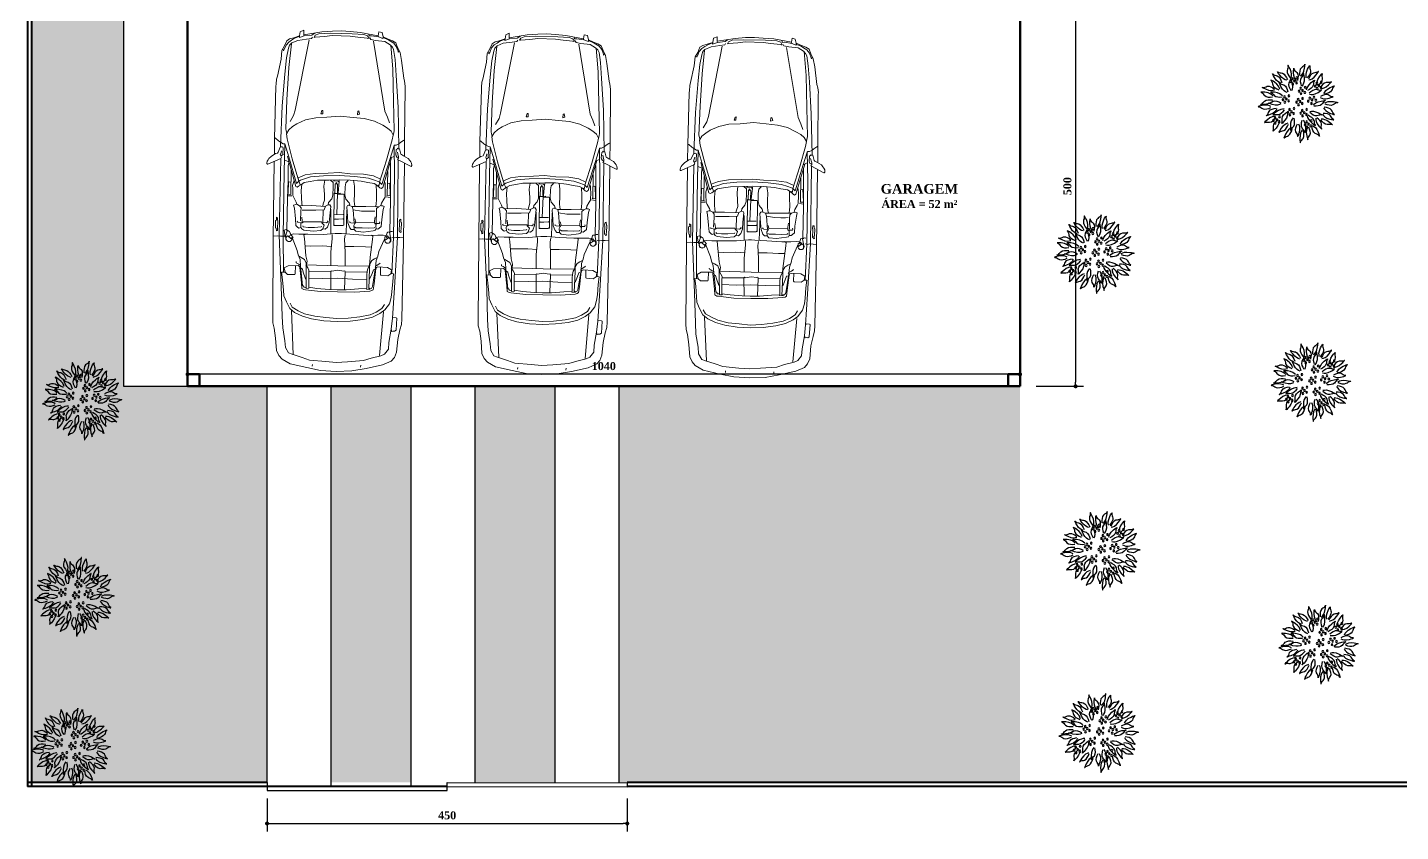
# Model space of a CAD drawing. Header units: millimetres. Extents: x 14929 to 124997, y 1647 to 25134.
# Drawn here: x 14929 to 16644, y 19278 to 20283 of the extents above; entities that cross this region are included whole.
import ezdxf

# ---------------------------------------------------------------- set-up
doc = ezdxf.new("R2010")
doc.units = ezdxf.units.MM
doc.layers.add('ACESSORIOS', color=2, linetype='Continuous')
doc.layers.add('paisajismo', color=7, linetype='Continuous')
for name, color, linetype, lineweight in [('Parede Baixa', 5, 'Continuous', 50), ('Parede Corte', 4, 'Continuous', 40), ('Pilares Sub-solo', 7, 'Continuous', 70), ('Vaga', 184, 'Continuous', 13)]:
    doc.layers.add(name, color=color, linetype=linetype, lineweight=lineweight)
doc.styles.add('Valéria', font='romantic.ttf', dxfattribs={"height": 10})
doc.dimstyles.new('Cota - 50', dxfattribs={"dimtxt": 10, "dimasz": 5, "dimexe": 10, "dimexo": 20, "dimgap": 5, "dimtad": 1, "dimtxsty": 'Valéria', "dimblk": 'DOT', "dimcen": 0, "dimclrd": 12, "dimclre": 12, "dimclrt": 2, "dimazin": 2, "dimtfac": 1, "dimtix": 1, "dimtmove": 0, "dimatfit": 3, "dimldrblk": 'DOT', "dimfxl": 1, "dimarcsym": 0})

# ---------------------------------------------------------------- blocks, each defined once
blk = doc.blocks.new('Audi A4 Cab dessus')
at = {"color": 0, "linetype": 'Continuous', "flags": 128}
for points in [[(0.841, -0.23), (0.842, 0.771), (0.838, 1.78), (0.834, 1.852), (0.816, 1.92), (0.797, 2.047), (0.784, 2.205), (0.752, 2.269), (0.711, 2.317), (0.607, 2.377), (0.39, 2.422), (0.213, 2.456), (0.012, 2.468), (-0.19, 2.459), (-0.372, 2.425), (-0.585, 2.376), (-0.696, 2.325), (-0.735, 2.278), (-0.761, 2.212), (-0.776, 2.047), (-0.802, 1.924), (-0.82, 1.853), (-0.824, 1.786), (-0.834, 0.774), (-0.835, -0.226)], [(0.758, -0.267), (0.767, 0.722), (0.732, 1.379), (0.716, 1.77), (0.708, 1.914), (0.678, 2.081), (0.67, 2.167), (0.629, 2.237), (0.581, 2.253), (0.454, 2.293), (0.357, 2.326), (0.148, 2.343), (0.014, 2.352), (-0.13, 2.343), (-0.338, 2.324), (-0.438, 2.291), (-0.561, 2.258), (-0.607, 2.238), (-0.656, 2.174), (-0.662, 2.085), (-0.69, 1.917)], [(-0.302, 2.385), (-0.301, 2.407)], [(0.32, 2.382), (0.322, 2.404)], [(-0.588, 1.695), (-0.545, 2.256)], [(0.599, 1.687), (0.567, 2.258)], [(-0.704, 1.774), (-0.724, 1.381), (-0.756, 0.729), (-0.756, -0.266), (-0.747, -0.271), (-0.758, -0.288), (-0.759, -0.311), (-0.755, -0.324), (-0.744, -0.365)], [(-0.678, 1.199), (-0.713, 1.201), (-0.702, 1.299), (-0.694, 1.433), (-0.685, 1.508), (-0.662, 1.588), (-0.603, 1.669), (-0.542, 1.714), (-0.445, 1.762), (-0.322, 1.795), (-0.159, 1.816), (0.007, 1.823), (0.177, 1.817), (0.337, 1.794), (0.456, 1.759), (0.556, 1.713), (0.62, 1.664), (0.664, 1.58), (0.7, 1.502), (0.704, 1.43), (0.718, 1.295), (0.73, 1.195), (0.685, 1.198), (0.699, 1.143), (0.648, 1.115), (0.518, 1.11), (0.501, 1.12), (0.497, 1.134), (0.474, 1.332), (0.469, 1.404), (0.443, 1.419), (0.421, 1.421), (0.225, 1.442), (0.006, 1.443), (-0.214, 1.443), (-0.407, 1.428), (-0.435, 1.421), (-0.453, 1.409), (-0.463, 1.333), (-0.484, 1.137), (-0.494, 1.12), (-0.508, 1.116), (-0.633, 1.12), (-0.685, 1.15), (-0.677, 1.203), (-0.64, 1.228), (-0.55, 1.222), (-0.542, 1.217), (-0.544, 1.114)], [(0.616, 1.597), (0.588, 1.648), (0.51, 1.693), (0.427, 1.73), (0.295, 1.76), (0.152, 1.774), (0.01, 1.787), (-0.134, 1.778), (-0.283, 1.761), (-0.415, 1.733), (-0.494, 1.698), (-0.568, 1.649), (-0.598, 1.597)], [(0.379, 1.388), (0.272, 1.403), (0.116, 1.413), (0.013, 1.415), (-0.104, 1.414), (-0.261, 1.401), (-0.369, 1.394), (-0.367, 1.22), (-0.37, 1.175), (-0.381, 1.135), (-0.397, 1.106), (-0.404, 1.056), (-0.408, 0.989), (-0.436, 0.762), (-0.439, 0.718), (-0.421, 0.708)], [(-0.369, 1.394), (-0.364, 1.403), (-0.409, 1.406), (-0.405, 1.392), (-0.428, 1.394), (-0.438, 1.376), (-0.443, 1.368), (-0.48, 1.124), (-0.486, 1.034), (-0.508, 0.977), (-0.52, 0.916), (-0.589, 0.759)], [(-0.497, 0.995), (-0.465, 1.011), (-0.428, 1.035), (-0.403, 1.078), (-0.403, 1.137), (-0.395, 1.405)], [(-0.404, 1.276), (-0.409, 1.267), (-0.435, 1.201), (-0.452, 1.153), (-0.465, 1.15)], [(0.411, 1.404), (0.375, 1.401), (0.379, 1.388), (0.381, 1.213), (0.378, 1.168), (0.394, 1.136), (0.419, 1.098), (0.007, 1.106), (-0.397, 1.106)], [(-0.368, 1.278), (-0.184, 1.275), (0.008, 1.268), (0.197, 1.274), (0.38, 1.271)], [(-0.081, 1.412), (-0.087, 1.184), (-0.083, 1.17), (-0.069, 1.174), (0.006, 1.165), (0.083, 1.178), (0.092, 1.173), (0.097, 1.181), (0.375, 1.182)], [(0.097, 1.181), (0.094, 1.415)], [(0.506, 0.99), (0.48, 1.005), (0.437, 1.03), (0.417, 1.076), (0.416, 1.134), (0.411, 1.404), (0.415, 1.39), (0.437, 1.388), (0.449, 1.37), (0.458, 1.365), (0.487, 1.116), (0.491, 1.103), (0.508, 1.093), (0.525, 1.083), (0.543, 1.073), (0.546, 1.059)], [(0.421, 1.282), (0.425, 1.268), (0.452, 1.195), (0.463, 1.154), (0.48, 1.144)], [(-0.691, 1.2), (-0.707, 0.735), (-0.709, -0.085), (-0.7, -0.449)], [(-0.538, 1.065), (-0.533, 1.073), (-0.514, 1.085), (-0.495, 1.098), (-0.482, 1.101), (-0.472, 1.119)], [(-0.087, 1.184), (-0.365, 1.184)], [(-0.085, 0.709), (-0.077, 0.762), (-0.085, 0.928), (-0.087, 1.045), (-0.087, 1.103)], [(0.085, 0.703), (0.084, 0.761), (0.099, 0.926), (0.097, 1.042), (0.096, 1.101)], [(0.434, 0.708), (0.448, 0.711), (0.442, 0.761), (0.42, 0.982), (0.402, 1.05), (0.409, 1.099)], [(0.487, 1.116), (0.495, 1.031), (0.518, 0.971), (0.533, 0.916), (0.598, 0.751)], [(0.685, 1.198), (0.655, 1.227), (0.561, 1.224), (0.556, 1.215), (0.554, 1.112)], [(0.707, 1.197), (0.714, 0.73), (0.711, -0.09), (0.706, -0.457)], [(-0.684, 0.733), (-0.715, 0.74), (-0.743, 0.732), (-0.787, 0.735), (-0.832, 0.738)], [(-0.594, 0.75), (-0.595, 0.728), (-0.609, 0.724), (-0.625, 0.676), (-0.63, 0.667), (-0.671, 0.656), (-0.693, 0.658)], [(-0.666, 0.665), (-0.652, 0.668), (-0.67, 0.755)], [(-0.592, 0.772), (-0.648, 0.735)], [(-0.64, 0.73), (-0.627, 0.712), (-0.617, 0.729)], [(-0.609, 0.724), (-0.617, 0.729), (-0.63, 0.748)], [(0.609, 0.71), (0.582, 0.703), (0.515, 0.707), (0.398, 0.705), (0.201, 0.704), (0.044, 0.692), (0.008, 0.69), (-0.037, 0.692), (-0.193, 0.702), (-0.385, 0.71), (-0.502, 0.708), (-0.574, 0.704), (-0.605, 0.71)], [(-0.594, 0.75), (-0.597, 0.764)], [(-0.08, 0.856), (-0.197, 0.855), (-0.345, 0.86), (-0.425, 0.86)], [(0.094, 0.859), (0.206, 0.852), (0.359, 0.856), (0.433, 0.855)], [(0.627, 0.7), (0.614, 0.719), (0.606, 0.724), (0.585, 0.747), (0.598, 0.751), (0.615, 0.762)], [(0.595, 0.757), (0.6, 0.766)], [(0.6, 0.773), (0.655, 0.729)], [(0.603, 0.771), (0.659, 0.727)], [(0.673, 0.661), (0.665, 0.666), (0.688, 0.745), (0.704, 0.655), (0.677, 0.647), (0.643, 0.668), (0.634, 0.673), (0.614, 0.719), (0.628, 0.722), (0.64, 0.742)], [(0.691, 0.732), (0.727, 0.734), (0.75, 0.732), (0.794, 0.73), (0.842, 0.735)], [(-0.655, -0.232), (-0.656, -0.174), (-0.657, 0.023), (-0.66, 0.257), (-0.657, 0.66)], [(-0.198, 0.555), (-0.182, 0.383), (-0.171, 0.342), (-0.346, 0.34), (-0.507, 0.341), (-0.54, 0.325), (-0.548, 0.33), (-0.562, 0.327), (-0.579, 0.337), (-0.568, 0.376), (-0.551, 0.505), (-0.545, 0.594), (-0.521, 0.615), (-0.503, 0.628), (-0.48, 0.626)], [(-0.522, 0.535), (-0.526, 0.548), (-0.521, 0.557), (-0.462, 0.558), (-0.459, 0.544), (-0.46, 0.522), (-0.468, 0.469)], [(-0.507, 0.341), (-0.484, 0.362), (-0.481, 0.407), (-0.481, 0.546)], [(-0.197, 0.635), (-0.218, 0.659), (-0.316, 0.67), (-0.443, 0.651), (-0.47, 0.644), (-0.48, 0.626), (-0.478, 0.59), (-0.48, 0.568), (-0.462, 0.558)], [(-0.459, 0.544), (-0.217, 0.542), (-0.207, 0.56), (-0.192, 0.586), (-0.197, 0.635), (-0.161, 0.638), (-0.141, 0.614), (-0.117, 0.554), (-0.109, 0.468), (-0.099, 0.347), (-0.109, 0.33), (-0.137, 0.322), (-0.129, 0.295), (-0.087, 0.247), (-0.073, 0.193), (-0.075, 0.09), (-0.083, 0.037), (-0.112, 0.007)], [(-0.204, 0.604), (-0.221, 0.614), (-0.302, 0.615), (-0.382, 0.616), (-0.454, 0.611), (-0.459, 0.603)], [(-0.217, 0.542), (-0.206, 0.501)], [(-0.207, 0.56), (-0.198, 0.555), (-0.153, 0.552), (-0.136, 0.542)], [(-0.136, 0.542), (-0.141, 0.533)], [(-0.095, 0.692), (-0.101, 0.383)], [(0.016, 0.187), (0.003, 0.184), (-0.056, 0.183), (-0.064, 0.188), (-0.066, 0.582), (-0.053, 0.586), (0.006, 0.587), (0.064, 0.587), (0.05, 0.584)], [(-0.059, 0.581), (-0.064, 0.572)], [(0.056, 0.176), (0.065, 0.171), (0.064, 0.587)], [(0.102, 0.693), (0.105, 0.379)], [(0.473, 0.396), (0.437, 0.394), (0.379, 0.393), (0.298, 0.393), (0.19, 0.387), (0.174, 0.339), (0.141, 0.323), (0.119, 0.324), (0.107, 0.343), (0.119, 0.463), (0.124, 0.552), (0.146, 0.609), (0.175, 0.639), (0.206, 0.632)], [(0.205, 0.552), (0.16, 0.555), (0.142, 0.542), (0.145, 0.529)], [(0.479, 0.485), (0.473, 0.535), (0.474, 0.557), (0.456, 0.545), (0.222, 0.542), (0.219, 0.555), (0.189, 0.584), (0.206, 0.632), (0.229, 0.653), (0.329, 0.665), (0.449, 0.653), (0.475, 0.638), (0.487, 0.619)], [(0.219, 0.555), (0.205, 0.552), (0.204, 0.39)], [(0.222, 0.6), (0.227, 0.609), (0.312, 0.617), (0.393, 0.616), (0.46, 0.612), (0.463, 0.598)], [(0.544, 0.32), (0.558, 0.323), (0.585, 0.331), (0.575, 0.372), (0.561, 0.507), (0.553, 0.593), (0.532, 0.616), (0.514, 0.626), (0.487, 0.619), (0.489, 0.583), (0.488, 0.561), (0.474, 0.557), (0.528, 0.549), (0.536, 0.544), (0.531, 0.536)], [(0.584, 0.011), (0.589, 0.039), (0.601, 0.079), (0.599, 0.115), (0.596, 0.209), (0.58, 0.241), (0.552, 0.292), (0.544, 0.32), (0.51, 0.34), (0.489, 0.364), (0.492, 0.408), (0.495, 0.533)], [(0.651, -0.225), (0.661, -0.176), (0.66, 0.021), (0.665, 0.249), (0.668, 0.652)], [(0.804, 0.666), (0.79, 0.663)], [(-0.182, 0.383), (-0.289, 0.399), (-0.369, 0.4), (-0.427, 0.399), (-0.463, 0.397)], [(-0.053, 0.505), (-0.067, 0.502), (0.005, 0.506), (0.063, 0.507)], [(-0.064, 0.498), (-0.05, 0.502)], [(-0.053, 0.447), (0.064, 0.449)], [(0.028, 0.446), (0.02, 0.174)], [(-0.621, -0.113), (-0.62, 0.187), (-0.615, 0.196), (-0.66, 0.198), (-0.656, 0.185), (-0.649, 0.035), (-0.645, 0.039), (-0.621, 0.035)], [(-0.605, 0.213), (-0.658, 0.221)], [(-0.54, 0.325), (-0.546, 0.294), (-0.576, 0.242), (-0.591, 0.216), (-0.593, 0.114), (-0.591, 0.078), (-0.589, 0.042), (-0.582, 0.014)], [(-0.476, 0.057), (-0.479, 0.151), (-0.482, 0.245), (-0.478, 0.312), (-0.471, 0.343)], [(-0.184, 0.003), (-0.197, 0.08), (-0.195, 0.183), (-0.194, 0.263), (-0.2, 0.313), (-0.207, 0.34)], [(-0.171, 0.342), (-0.123, 0.326)], [(0.01, 0.017), (0.015, 0.026), (0.001, 0.022), (0.015, 0.165), (0.011, 0.179), (-0.002, 0.175), (-0.016, 0.171)], [(0.113, 0.005), (0.078, 0.035), (0.078, 0.094), (0.08, 0.197), (0.096, 0.245), (0.135, 0.292), (0.141, 0.323)], [(0.175, 0.343), (0.357, 0.336), (0.51, 0.34)], [(0.189, 0.006), (0.198, 0.082), (0.191, 0.19), (0.187, 0.262), (0.203, 0.31), (0.21, 0.341)], [(0.483, 0.06), (0.489, 0.144), (0.486, 0.238), (0.481, 0.31), (0.474, 0.338)], [(0.609, 0.213), (0.665, 0.213)], [(0.624, -0.12), (0.625, 0.18), (0.622, 0.194), (0.663, 0.191), (0.658, 0.182), (0.656, 0.03), (0.65, 0.035), (0.625, 0.033)], [(-0.518, 0.024), (-0.548, 0.052), (-0.65, -0.282), (-0.7, -0.449), (-0.705, -0.457), (-0.728, -0.456), (-0.76, -0.472), (-0.784, -0.493), (-0.821, -0.517), (-0.835, -0.526)], [(-0.643, -1.743), (-0.673, -1.436), (-0.687, -1.023), (-0.699, -0.646), (-0.693, -0.615), (-0.687, -0.584), (-0.674, -0.522), (-0.604, -0.262), (-0.518, 0.024), (-0.53, -0.015), (-0.438, -0.058), (-0.309, -0.075), (-0.14, -0.081), (0.003, -0.094), (0.147, -0.085), (0.313, -0.078), (0.44, -0.059), (0.532, -0.02), (0.521, 0.021)], [(-0.687, -0.584), (-0.658, -0.635), (-0.612, -0.674), (-0.551, -0.709), (-0.442, -0.761), (-0.31, -0.792), (-0.167, -0.805), (-0.002, -0.82), (0.169, -0.804), (0.313, -0.795), (0.445, -0.767), (0.555, -0.716), (0.611, -0.679), (0.659, -0.637), (0.689, -0.586), (0.68, -0.522), (0.611, -0.263), (0.521, 0.021), (0.55, 0.051), (0.654, -0.288), (0.706, -0.457), (0.728, -0.458), (0.763, -0.478), (0.789, -0.493), (0.827, -0.527), (0.841, -0.535)], [(-0.668, -0.294), (-0.559, 0.093), (-0.54, 0.106), (-0.523, 0.096), (-0.485, 0.062), (-0.45, 0.042), (-0.366, 0.028), (-0.281, 0.013), (-0.139, 0), (0, 0), (0.13, 0.005), (0.283, 0.009), (0.374, 0.026), (0.451, 0.039), (0.488, 0.063), (0.525, 0.088), (0.544, 0.1), (0.561, 0.09), (0.671, -0.298)], [(0.507, 0.076), (0.504, 0.07), (0.502, 0.067), (0.521, 0.021), (0.502, 0.009), (0.461, -0.002), (0.374, -0.033), (0.203, -0.049), (0.001, -0.058), (-0.2, -0.046), (-0.374, -0.026), (-0.453, -0.003), (-0.501, 0.014), (-0.518, 0.024), (-0.515, 0.068), (-0.507, 0.063), (-0.5, 0.075)], [(-0.004, 0.014), (0.01, 0.017), (0.077, 0.013), (0.063, 0.009)], [(-0.93, -0.195), (-0.928, -0.224), (-0.916, -0.243), (-0.904, -0.261), (-0.883, -0.285), (-0.822, -0.32), (-0.796, -0.335), (-0.788, -0.34), (-0.77, -0.409), (-0.747, -0.41), (-0.729, -0.398), (-0.724, -0.331), (-0.728, -0.317), (-0.74, -0.298), (-0.754, -0.302)], [(-0.756, -0.266), (-0.916, -0.186)], [(-0.835, -0.313), (-0.835, -0.521), (-0.832, -1.193), (-0.834, -1.216), (-0.824, -1.279), (-0.814, -1.32), (-0.783, -1.546), (-0.763, -1.65), (-0.731, -1.715), (-0.708, -1.775), (-0.665, -1.8), (-0.608, -1.821), (-0.542, -1.848), (-0.528, -1.903), (-0.488, -1.914), (-0.48, -1.861), (-0.484, -1.847), (-0.48, -1.861), (-0.25, -1.902), (-0.116, -1.911), (-0.004, -1.918), (0.112, -1.916), (0.248, -1.902), (0.479, -1.863), (0.479, -1.921), (0.525, -1.902), (0.533, -1.848), (0.607, -1.822), (0.661, -1.807), (0.699, -1.783), (0.725, -1.717), (0.76, -1.657), (0.768, -1.545), (0.813, -1.328), (0.824, -1.289), (0.828, -1.222), (0.83, -1.199), (0.841, -0.523), (0.841, -0.32)], [(-0.701, -0.31), (-0.655, -0.29)], [(0.708, -0.247), (0.651, -0.225)], [(0.936, -0.205), (0.931, -0.229), (0.921, -0.246), (0.911, -0.264), (0.882, -0.293), (0.826, -0.33), (0.799, -0.337), (0.794, -0.346), (0.767, -0.411), (0.754, -0.415), (0.74, -0.419), (0.731, -0.414), (0.728, -0.4), (0.732, -0.333), (0.728, -0.319), (0.747, -0.307), (0.758, -0.304)], [(0.748, -0.365), (0.759, -0.326), (0.764, -0.317), (0.748, -0.285), (0.753, -0.276), (0.758, -0.267), (0.922, -0.193)], [(-0.761, -0.414), (-0.745, -0.943), (-0.717, -1.353), (-0.699, -1.56), (-0.68, -1.687), (-0.664, -1.719), (-0.634, -1.748), (-0.565, -1.788), (-0.445, -1.8), (-0.383, -1.813), (-0.371, -1.832)], [(0.762, -0.42), (0.747, -0.943), (0.717, -1.354), (0.699, -1.563), (0.673, -1.687), (0.662, -1.727), (0.633, -1.756), (0.555, -1.791), (0.442, -1.807), (0.379, -1.816), (0.368, -1.834)], [(0.638, -1.747), (0.667, -1.44), (0.688, -1.025), (0.698, -0.649), (0.691, -0.622), (0.684, -0.594)], [(-0.638, -0.74), (-0.611, -0.813), (-0.576, -0.891), (-0.418, -1.793)], [(0.643, -0.744), (0.598, -0.822), (0.58, -0.892), (0.411, -1.8)], [(-0.75, -1.669), (-0.74, -1.652), (-0.737, -1.665), (-0.714, -1.725), (-0.68, -1.767), (-0.637, -1.793), (-0.603, -1.813), (-0.546, -1.834), (-0.542, -1.848), (-0.541, -1.826), (-0.484, -1.847), (-0.393, -1.859), (-0.364, -1.858), (-0.357, -1.883)], [(0.742, -1.669), (0.738, -1.655), (0.728, -1.672), (0.707, -1.729), (0.673, -1.768), (0.635, -1.792), (0.598, -1.817), (0.538, -1.84), (0.533, -1.848), (0.535, -1.826), (0.475, -1.849)], [(-0.145, -1.882), (-0.293, -1.877), (-0.341, -1.861), (-0.361, -1.828), (-0.347, -1.825), (-0.335, -1.83), (-0.215, -1.842), (-0.117, -1.852), (0.112, -1.858), (0.211, -1.846), (0.332, -1.836), (0.346, -1.832), (0.331, -1.858), (0.285, -1.878), (0.141, -1.886), (-0.145, -1.882)], [(0.475, -1.849), (0.376, -1.861), (0.357, -1.873), (0.338, -1.885)]]:
    blk.add_lwpolyline(points, dxfattribs=at)
for points in [[(-0.698, 1.944), (-0.711, 1.94), (-0.734, 1.942), (-0.752, 1.929), (-0.762, 1.773), (-0.753, 1.768), (-0.709, 1.765), (-0.704, 1.774), (-0.69, 1.917)], [(-0.594, 0.75), (-0.589, 0.759)], [(-0.779, 0.65), (-0.788, 0.655), (-0.791, 0.668), (-0.805, 0.665), (-0.798, 0.637), (-0.803, 0.629), (-0.808, 0.539), (-0.8, 0.534), (-0.798, 0.498), (-0.784, 0.502), (-0.777, 0.533), (-0.781, 0.547)], [(0.79, 0.663), (0.804, 0.666), (0.806, 0.63), (0.815, 0.625), (0.818, 0.531), (0.804, 0.527), (0.806, 0.491), (0.789, 0.501), (0.79, 0.524), (0.787, 0.537), (0.789, 0.64)], [(0.05, 0.503), (0.063, 0.507)], [(0.056, 0.176), (0.02, 0.174), (0.024, 0.16), (0.022, 0.057), (0.052, 0.05)], [(0.034, 0.038), (0.042, 0.033), (0.044, 0.052), (0.03, 0.052)], [(-0.739, -0.415), (-0.747, -0.41)], [(-0.24, -0.89), (-0.251, -0.849), (-0.223, -0.842), (-0.226, -0.886)], [(0.235, -0.889), (0.247, -0.849), (0.224, -0.848), (0.222, -0.892)], [(0.479, -1.863), (0.475, -1.849)]]:
    blk.add_lwpolyline(points, close=True, dxfattribs=at)
for points in [[(-0.607, 0.8, 0.753554), (-0.67, 0.755)], [(-0.659, 0.792, 0.429634), (-0.648, 0.735)], [(-0.592, 0.772, 0.624869), (-0.659, 0.798)], [(0.667, 0.791, 0.624869), (0.6, 0.766)], [(0.677, 0.747, 0.753554), (0.615, 0.794)], [(0.661, 0.728, 0.429634), (0.672, 0.785)], [(-0.916, -0.186, 0.579223), (-0.93, -0.195)], [(0.936, -0.205, 0.612971), (0.922, -0.193)]]:
    blk.add_lwpolyline(points, format="xyb", dxfattribs=at)
blk = doc.blocks.new('_Dot')
at = {"color": 0, "linetype": 'ByBlock', "lineweight": -2}
blk.add_line((-0.5, 0), (-1, 0), dxfattribs=at)
at = {"color": 0, "linetype": 'ByBlock', "const_width": 0.5}
blk.add_lwpolyline([(-0.25, 0, 1), (0.25, 0, 1)], format="xyb", close=True, dxfattribs=at)
blk = doc.blocks.new('*D683')
at = {"color": 12, "lineweight": -2, "transparency": 16777216}
for p, q in [((15228, 19319.4), (15228, 19278.2)), ((15678, 19319.4), (15678, 19278.2)), ((15233, 19288.2), (15673, 19288.2))]:
    blk.add_line(p, q, dxfattribs=at)
at = {"layer": 'Defpoints', "color": 0, "transparency": 16777216}
for p in [(15228, 19339.4), (15678, 19339.4), (15678, 19288.2)]:
    blk.add_point(p, dxfattribs=at)
at = {"color": 12, "lineweight": -2, "transparency": 16777216, "xscale": 5, "yscale": 5, "zscale": 5, "rotation": 180}
blk.add_blockref('_Dot', (15228, 19288.2), dxfattribs=at)
at = {"color": 12, "lineweight": -2, "transparency": 16777216, "xscale": 5, "yscale": 5, "zscale": 5}
blk.add_blockref('_Dot', (15678, 19288.2), dxfattribs=at)
at = {"color": 2, "transparency": 16777216, "insert": (15453, 19298.4), "char_height": 10, "attachment_point": 5, "style": 'Valéria'}
blk.add_mtext('{\\fRomantic|b1|i0|c2|p2;450}', dxfattribs=at)
blk = doc.blocks.new('A$C375069E9')
at = {"layer": 'paisajismo', "color": 221}
for centre in [(0.523, 1.919), (0.533, 1.759), (0.603, 1.819), (0.653, 1.719), (0.663, 1.889), (0.713, 1.799), (1.034, 1.759), (1.175, 1.729), (1.295, 2.06), (1.305, 1.899), (1.375, 1.959), (1.426, 1.859), (1.436, 2.03), (1.486, 1.939), (0.693, 1.348), (0.753, 1.448), (0.814, 1.358), (0.884, 1.418), (0.934, 1.317), (1.044, 1.598), (1.115, 1.658), (1.115, 1.408), (1.165, 1.558), (1.195, 1.307), (1.225, 1.638), (1.255, 1.378), (1.305, 1.287), (1.546, 1.488), (1.556, 1.327), (1.626, 1.388), (1.677, 1.287), (1.687, 1.458), (1.737, 1.368), (0.834, 1.247), (0.984, 1.057), (0.994, 0.896), (1.064, 0.956), (1.115, 0.856), (1.125, 1.247), (1.125, 1.027), (1.175, 0.936), (1.245, 1.207), (1.386, 1.087), (1.396, 0.926), (1.466, 0.986), (1.516, 0.886), (1.526, 1.057), (1.576, 0.966), (0.844, 0.696), (0.854, 0.535), (0.924, 0.595), (0.974, 0.495), (0.984, 0.666), (1.034, 0.575), (1.847, 0.826), (1.857, 0.666), (1.927, 0.726), (1.978, 0.625), (1.988, 0.796), (2.038, 0.706)]:
    blk.add_circle(centre, 0.0284, dxfattribs=at)
at = {"layer": 'paisajismo', "color": 124}
for points in [[(0.664, 1.826), (0.579, 2.089), (0.495, 2.183), (0.497, 2.179), (0.495, 2.026), (0.632, 1.814)], [(0.912, 1.994), (0.683, 2.149), (0.616, 2.257), (0.62, 2.253), (0.767, 2.212), (0.932, 2.022)], [(0.998, 2.06), (0.956, 2.334), (0.888, 2.44), (0.889, 2.435), (0.863, 2.285), (0.965, 2.054)], [(1.176, 2.118), (1.049, 2.364), (1.042, 2.49), (1.043, 2.485), (1.153, 2.379), (1.207, 2.133)], [(1.122, 1.799), (1.058, 2.068), (1.082, 2.193), (1.082, 2.187), (1.163, 2.058), (1.156, 1.806)], [(1.308, 1.969), (1.401, 2.229), (1.391, 2.355), (1.391, 2.35), (1.296, 2.23), (1.275, 1.979)], [(1.475, 2.065), (1.512, 2.34), (1.578, 2.447), (1.577, 2.442), (1.606, 2.292), (1.509, 2.06)], [(1.614, 1.981), (1.84, 2.142), (1.904, 2.25), (1.9, 2.247), (1.754, 2.203), (1.593, 2.009)], [(1.798, 1.89), (2.008, 2.07), (2.062, 2.185), (2.059, 2.181), (1.917, 2.123), (1.775, 1.916)], [(0.438, 1.564), (0.237, 1.755), (0.118, 1.797), (0.122, 1.794), (0.194, 1.659), (0.415, 1.539)], [(0.543, 1.718), (0.292, 1.836), (0.209, 1.931), (0.213, 1.928), (0.366, 1.911), (0.558, 1.749)], [(0.988, 1.675), (0.841, 1.91), (0.737, 1.981), (0.74, 1.977), (0.775, 1.828), (0.959, 1.656)], [(1.453, 1.657), (1.451, 1.934), (1.501, 2.049), (1.5, 2.044), (1.55, 1.9), (1.487, 1.656)], [(1.602, 1.593), (1.803, 1.784), (1.851, 1.901), (1.848, 1.896), (1.709, 1.832), (1.578, 1.618)], [(1.836, 1.699), (2.004, 1.919), (2.114, 1.98), (2.111, 1.977), (2.062, 1.832), (1.862, 1.678)], [(2.005, 1.668), (2.28, 1.695), (2.39, 1.758), (2.385, 1.756), (2.236, 1.791), (2.001, 1.702)], [(0.405, 1.262), (0.131, 1.304), (0.009, 1.27), (0.015, 1.27), (0.151, 1.2), (0.401, 1.228)], [(0.553, 1.432), (0.276, 1.415), (0.158, 1.46), (0.163, 1.459), (0.305, 1.517), (0.551, 1.466)], [(0.773, 1.195), (0.528, 1.324), (0.402, 1.332), (0.407, 1.33), (0.513, 1.219), (0.758, 1.164)], [(0.896, 1.541), (0.624, 1.594), (0.52, 1.667), (0.525, 1.665), (0.677, 1.685), (0.903, 1.575)], [(1.751, 1.486), (2.002, 1.603), (2.129, 1.605), (2.124, 1.604), (2.013, 1.498), (1.765, 1.455)], [(1.8, 1.231), (2.076, 1.215), (2.195, 1.26), (2.189, 1.259), (2.047, 1.316), (1.801, 1.265)], [(2.053, 1.488), (2.306, 1.601), (2.432, 1.601), (2.427, 1.6), (2.315, 1.496), (2.066, 1.456)], [(2.055, 1.326), (2.31, 1.218), (2.436, 1.221), (2.431, 1.222), (2.317, 1.323), (2.067, 1.357)], [(0.447, 1.106), (0.23, 0.934), (0.107, 0.902), (0.112, 0.905), (0.195, 1.033), (0.426, 1.133)], [(0.483, 0.904), (0.251, 0.752), (0.126, 0.732), (0.131, 0.734), (0.226, 0.854), (0.465, 0.933)], [(0.883, 0.989), (0.609, 0.948), (0.503, 0.88), (0.508, 0.882), (0.658, 0.855), (0.889, 0.956)], [(0.969, 0.852), (0.812, 0.624), (0.705, 0.557), (0.708, 0.561), (0.75, 0.708), (0.941, 0.872)], [(1.585, 0.962), (1.685, 0.704), (1.775, 0.615), (1.772, 0.62), (1.766, 0.772), (1.617, 0.976)], [(1.701, 1.076), (1.958, 0.973), (2.046, 0.883), (2.041, 0.885), (1.889, 0.894), (1.687, 1.045)], [(1.928, 1.076), (2.139, 0.896), (2.26, 0.861), (2.255, 0.863), (2.177, 0.995), (1.949, 1.102)], [(2.115, 1.151), (2.39, 1.183), (2.511, 1.145), (2.506, 1.145), (2.367, 1.08), (2.118, 1.117)], [(0.524, 0.758), (0.266, 0.658), (0.177, 0.569), (0.181, 0.571), (0.334, 0.578), (0.537, 0.726)], [(0.698, 0.783), (0.595, 0.526), (0.504, 0.438), (0.507, 0.442), (0.516, 0.595), (0.667, 0.796)], [(0.798, 0.546), (0.619, 0.335), (0.583, 0.214), (0.585, 0.218), (0.717, 0.297), (0.825, 0.524)], [(0.953, 0.499), (0.985, 0.224), (0.947, 0.103), (0.948, 0.108), (0.882, 0.247), (0.919, 0.496)], [(1.098, 0.722), (1.022, 0.455), (1.04, 0.33), (1.041, 0.335), (1.128, 0.461), (1.131, 0.713)], [(1.244, 0.6), (1.226, 0.324), (1.271, 0.206), (1.27, 0.211), (1.328, 0.353), (1.278, 0.599)], [(1.416, 0.791), (1.501, 0.528), (1.488, 0.402), (1.487, 0.407), (1.396, 0.53), (1.383, 0.782)], [(1.466, 0.475), (1.657, 0.274), (1.699, 0.155), (1.696, 0.159), (1.561, 0.231), (1.441, 0.452)], [(1.582, 0.621), (1.799, 0.449), (1.858, 0.337), (1.854, 0.341), (1.71, 0.393), (1.56, 0.595)], [(1.856, 0.722), (1.956, 0.464), (2.046, 0.374), (2.043, 0.379), (2.037, 0.532), (1.888, 0.735)], [(1.972, 0.836), (2.229, 0.733), (2.317, 0.642), (2.312, 0.645), (2.16, 0.653), (1.958, 0.804)], [(1.128, 0.401), (1.199, 0.134), (1.18, 0.009), (1.179, 0.014), (1.094, 0.142), (1.095, 0.393)]]:
    blk.add_spline(points, degree=3, dxfattribs=at)
blk = doc.blocks.new('*D688')
at = {"color": 12, "lineweight": -2, "transparency": 16777216}
for p, q in [((15128.7, 19854.4), (15128.7, 19859.4)), ((16163.7, 19849.4), (15133.7, 19849.4)), ((16168.7, 19854.4), (16168.7, 19859.4))]:
    blk.add_line(p, q, dxfattribs=at)
at = {"layer": 'Defpoints', "color": 0, "transparency": 16777216}
for p in [(15128.7, 19849.4), (15128.7, 19834.4), (16168.7, 19834.4)]:
    blk.add_point(p, dxfattribs=at)
at = {"color": 12, "lineweight": -2, "transparency": 16777216, "xscale": 5, "yscale": 5, "zscale": 5, "rotation": 180}
blk.add_blockref('_Dot', (15128.7, 19849.4), dxfattribs=at)
at = {"color": 12, "lineweight": -2, "transparency": 16777216, "xscale": 5, "yscale": 5, "zscale": 5}
blk.add_blockref('_Dot', (16168.7, 19849.4), dxfattribs=at)
at = {"color": 2, "transparency": 16777216, "insert": (15648.7, 19859.6), "char_height": 10, "attachment_point": 5, "style": 'Valéria'}
blk.add_mtext('{\\fRomantic|b1|i0|c2|p2;1040}', dxfattribs=at)
blk = doc.blocks.new('*D689')
at = {"color": 12, "lineweight": -2, "transparency": 16777216}
for p, q in [((16188.7, 20334.4), (16248.1, 20334.4)), ((16238.1, 20329.4), (16238.1, 19839.4)), ((16188.7, 19834.4), (16248.1, 19834.4))]:
    blk.add_line(p, q, dxfattribs=at)
at = {"layer": 'Defpoints', "color": 0, "transparency": 16777216}
for p in [(16168.7, 20334.4), (16168.7, 19834.4), (16238.1, 19834.4)]:
    blk.add_point(p, dxfattribs=at)
at = {"color": 12, "lineweight": -2, "transparency": 16777216, "xscale": 5, "yscale": 5, "zscale": 5}
for p, rotation in [((16238.1, 20334.4), 90), ((16238.1, 19834.4), 270)]:
    blk.add_blockref('_Dot', p, dxfattribs=dict(at, rotation=rotation))
at = {"color": 2, "transparency": 16777216, "insert": (16227.9, 20084.4), "char_height": 10, "attachment_point": 5, "rotation": 90, "style": 'Valéria'}
blk.add_mtext('{\\fRomantic|b1|i0|c2|p2;500}', dxfattribs=at)

msp = doc.modelspace()

# ---------------------------------------------------------------- hatches: boundary and pattern name
h = msp.add_hatch()
h.set_pattern_fill('GRASS2', color=74, scale=15, pattern_type=2)
h.set_pattern_definition([(360, (-68561.579, 13252.384), (15, 15), [2.25, -0.45, 0.6, -0.45, 2.25, -9]), (360, (-68562.329, 13252.834), (15, 15), [1.5, -1.125, 2.25, -1.125, 1.5, -7.5]), (360, (-68557.079, 13258.834), (15, 15), [1.875, -0.75, 1.875, -10.5]), (360, (-68564.579, 13261.834), (15, 15), [0.75, -1.5, 0.75, -12]), (90, (-68563.079, 13261.834), (-15, 15), [1.35, -13.65]), (90, (-68558.579, 13252.834), (-15, 15), [1.5, -13.5]), (90, (-68554.829, 13258.834), (-15, 15), [1.5, -13.5]), (45, (-68556.629, 13252.684), (1e-14, 15), [1.5, -19.7132034]), (135, (-68560.529, 13252.684), (-15, 1e-14), [1.5, -19.7132034]), (63.434949, (-68557.079, 13252.759), (8e-10, 15), [1.5, -32.0410197]), (75.9637565, (-68557.8292, 13252.834), (5e-10, 15), [1.5, -60.3465844]), (75.9637565, (-68554.0792, 13258.834), (5e-10, 15), [1.2, -60.6465844]), (75.9637565, (-68562.7792, 13261.834), (5e-10, 15), [1.05, -60.7965844]), (104.0362435, (-68559.3292, 13252.834), (-5e-10, 15), [1.5, -60.3465844]), (104.0362435, (-68555.5792, 13258.834), (-5e-10, 15), [1.2, -60.6465844]), (104.0362435, (-68563.3792, 13261.834), (-5e-10, 15), [1.05, -60.7965844]), (116.565051, (-68560.079, 13252.759), (-6e-09, 15), [1.5, -32.041002])])
h.paths.add_polyline_path([(15665.417, 20087.38), (15671.283, 20089.152)])
h.paths.add_polyline_path([(14933.725, 25129.407), (14933.725, 19834.463), (15048.725, 19834.407), (15041.888, 25129.407)])
h = msp.add_hatch()
h.set_pattern_fill('GRASS2', color=74, scale=15, pattern_type=2)
h.set_pattern_definition([(360, (-68561.58, 12757.384), (15, 15), [2.25, -0.45, 0.6, -0.45, 2.25, -9]), (360, (-68562.33, 12757.834), (15, 15), [1.5, -1.125, 2.25, -1.125, 1.5, -7.5]), (360, (-68557.08, 12763.834), (15, 15), [1.875, -0.75, 1.875, -10.5]), (360, (-68564.58, 12766.834), (15, 15), [0.75, -1.5, 0.75, -12]), (90, (-68563.08, 12766.834), (-15, 15), [1.35, -13.65]), (90, (-68558.58, 12757.834), (-15, 15), [1.5, -13.5]), (90, (-68554.83, 12763.834), (-15, 15), [1.5, -13.5]), (45, (-68556.63, 12757.684), (1e-14, 15), [1.5, -19.7132034]), (135, (-68560.53, 12757.684), (-15, 1e-14), [1.5, -19.7132034]), (63.434949, (-68557.0795, 12757.759), (8e-10, 15), [1.5, -32.0410197]), (75.9637565, (-68557.8295, 12757.8342), (5e-10, 15), [1.5, -60.3465844]), (75.9637565, (-68554.0795, 12763.8342), (5e-10, 15), [1.2, -60.6465844]), (75.9637565, (-68562.7795, 12766.8342), (5e-10, 15), [1.05, -60.7965844]), (104.0362435, (-68559.3295, 12757.8342), (-5e-10, 15), [1.5, -60.3465844]), (104.0362435, (-68555.5795, 12763.8342), (-5e-10, 15), [1.2, -60.6465844]), (104.0362435, (-68563.3795, 12766.8342), (-5e-10, 15), [1.05, -60.7965844]), (116.565051, (-68560.0795, 12757.759), (-6e-09, 15), [1.5, -32.041002])])
h.paths.add_polyline_path([(15665.417, 19592.38), (15671.283, 19594.152)])
h.paths.add_polyline_path([(14933.725, 19834.407), (14933.725, 19339.463), (15128.725, 19339.407), (15128.725, 19834.407)])
h = msp.add_hatch()
h.set_pattern_fill('GRASS2', color=74, scale=15, pattern_type=2)
h.set_pattern_definition([(360, (-68366.58, 12757.384), (15, 15), [2.25, -0.45, 0.6, -0.45, 2.25, -9]), (360, (-68367.33, 12757.834), (15, 15), [1.5, -1.125, 2.25, -1.125, 1.5, -7.5]), (360, (-68362.08, 12763.834), (15, 15), [1.875, -0.75, 1.875, -10.5]), (360, (-68369.58, 12766.834), (15, 15), [0.75, -1.5, 0.75, -12]), (90, (-68368.08, 12766.834), (-15, 15), [1.35, -13.65]), (90, (-68363.58, 12757.834), (-15, 15), [1.5, -13.5]), (90, (-68359.83, 12763.834), (-15, 15), [1.5, -13.5]), (45, (-68361.629, 12757.684), (1e-14, 15), [1.5, -19.7132034]), (135, (-68365.529, 12757.684), (-15, 1e-14), [1.5, -19.7132034]), (63.434949, (-68362.079, 12757.759), (8e-10, 15), [1.5, -32.0410197]), (75.9637565, (-68362.8293, 12757.834), (5e-10, 15), [1.5, -60.3465844]), (75.9637565, (-68359.0793, 12763.834), (5e-10, 15), [1.2, -60.6465844]), (75.9637565, (-68367.7793, 12766.834), (5e-10, 15), [1.05, -60.7965844]), (104.0362435, (-68364.3293, 12757.834), (-5e-10, 15), [1.5, -60.3465844]), (104.0362435, (-68360.5793, 12763.834), (-5e-10, 15), [1.2, -60.6465844]), (104.0362435, (-68368.3793, 12766.834), (-5e-10, 15), [1.05, -60.7965844]), (116.565051, (-68365.079, 12757.759), (-6e-09, 15), [1.5, -32.041002])])
h.paths.add_polyline_path([(15860.417, 19592.38), (15866.283, 19594.152)], flags=16)
h.paths.add_polyline_path([(15228, 19339.457), (15228, 19834.407), (15128.725, 19834.407), (15128.725, 19339.463)])
h.paths.add_polyline_path([(15408, 19339.448), (15408, 19834.407), (15308, 19834.407), (15308, 19339.453)])
h.paths.add_polyline_path([(15588, 19339.438), (15588, 19834.407), (15488, 19834.407), (15488, 19339.443)])
h.paths.add_polyline_path([(15668, 19834.407), (15668, 19339.434), (16168.725, 19339.407), (16168.725, 19834.407)])

# ---------------------------------------------------------------- linework, layer by layer
for p, q in [((15048.725, 21874.407), (15048.725, 19834.407)), ((15048.725, 19834.407), (15128.725, 19834.407)), ((15228, 19339.407), (15228, 19834.407)), ((15308, 19334.407), (15308, 19834.407)), ((15408, 19334.407), (15408, 19834.407)), ((15488, 19339.407), (15488, 19834.407)), ((15588, 19339.407), (15588, 19834.407)), ((15668, 19339.407), (15668, 19834.407))]:
    msp.add_line(p, q)
at = {"layer": 'ACESSORIOS'}
for p, q in [((15228, 19339.407), (15227.995, 19329.407)), ((15227.997, 19334.407), (15677.998, 19334.153)), ((15452.995, 19329.28), (15453.001, 19339.28)), ((15453.001, 19339.28), (15678.001, 19339.153)), ((15678.001, 19339.407), (15677.998, 19334.153)), ((15227.995, 19329.407), (15452.995, 19329.28))]:
    msp.add_line(p, q, dxfattribs=at)
at = {"layer": 'Parede Baixa'}
for p, q in [((15128.725, 20754.407), (15128.725, 19834.407)), ((16168.725, 20479.407), (16168.725, 19834.407)), ((15143.725, 19849.407), (15128.725, 19849.407)), ((15143.725, 19849.407), (15143.725, 19834.407)), ((16168.725, 19849.407), (16153.725, 19849.407)), ((16153.725, 19849.407), (16153.725, 19834.407)), ((16168.725, 19834.407), (15128.725, 19834.407))]:
    msp.add_line(p, q, dxfattribs=at)
at = {"layer": 'Parede Corte'}
for p, q in [((14928.725, 25134.407), (14928.725, 19334.407)), ((14933.725, 25134.407), (14933.725, 19334.407)), ((15228, 19339.407), (14928.725, 19339.407)), ((15452.998, 19334.407), (14928.725, 19334.407)), ((18928.725, 19334.407), (15677.998, 19334.407)), ((18928.725, 19339.407), (15678.001, 19339.407))]:
    msp.add_line(p, q, dxfattribs=at)

# ---------------------------------------------------------------- block references
at = {"color": 2, "xscale": -39.43178529435056, "yscale": 39.43178529435056, "zscale": 39.43178529435056}
for p in [(16565.58, 20138.561), (16311.124, 19950.336), (16581.807, 19790.387), (15046.888, 19767.307), (16318.6, 19579.756), (15037.128, 19522.276), (16591.306, 19462.45), (16316.643, 19352.024), (15032.626, 19333.921), (15032.626, 19333.921)]:
    msp.add_blockref('A$C375069E9', p, dxfattribs=at)
at = {"layer": 'Vaga', "xscale": 96.996, "yscale": 96.996, "zscale": 96.996, "rotation": 179.3422651819477}
for p in [(15318.356, 20092.272), (15574.916, 20088.547), (15834.548, 20084.236)]:
    msp.add_blockref('Audi A4 Cab dessus', p, dxfattribs=at)

# ---------------------------------------------------------------- texts
at = {"layer": 'Pilares Sub-solo', "insert": (16042.953, 20087.076, -9825), "char_height": 12, "attachment_point": 2, "style": 'Valéria'}
msp.add_mtext('{\\fRomantic|b1|i0|c2|p2;GARAGEM\\P\\H0.83333x;ÁREA = 52 m²}', dxfattribs=at)

# ---------------------------------------------------------------- dimensions: what is measured, and where the dimension line sits
dim = msp.add_linear_dim(base=(16238.144, 19834.407), p1=(16168.725, 20334.407), p2=(16168.725, 19834.407), angle=90, text='{\\fRomantic|b1|i0|c2|p2;<>}', dimstyle='Cota - 50')
dim.commit()
dim.dimension.update_dxf_attribs({"geometry": '*D689', "text_midpoint": (16227.946, 20084.407)})
for base, p1, p2, picture, middle in [((15128.725, 19849.407), (16168.725, 19834.407), (15128.725, 19834.407), '*D688', (15648.725, 19859.642)), ((15678.001, 19288.183), (15228, 19339.407), (15678.001, 19339.407), '*D683', (15453.001, 19298.381))]:
    dim = msp.add_linear_dim(base=base, p1=p1, p2=p2, text='{\\fRomantic|b1|i0|c2|p2;<>}', dimstyle='Cota - 50')
    dim.commit()
    dim.dimension.update_dxf_attribs({"geometry": picture, "text_midpoint": middle})

doc.saveas('drawing.dxf')
